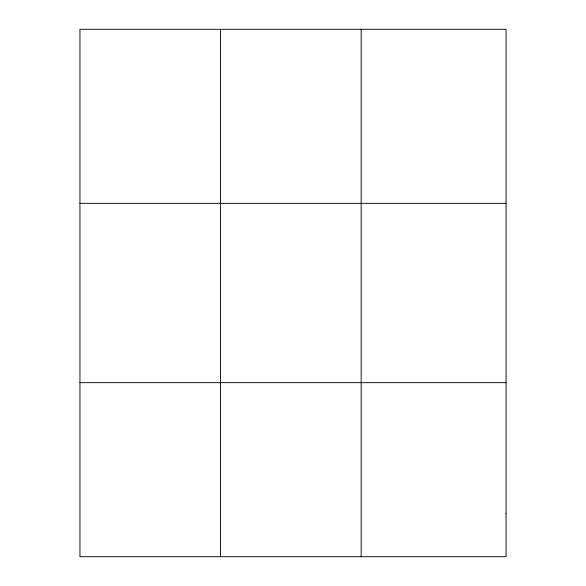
<?xml version="1.0" encoding="UTF-8"?>
<svg xmlns="http://www.w3.org/2000/svg" width="586" height="586" viewBox="0 0 586 586"><rect width="100%" height="100%" fill="white"/><g stroke="black" fill="none" stroke-linecap="round" stroke-linejoin="round"><path stroke-width="0.88" d="M220.563 29.3L220.563 556.7M361.174 29.3L361.174 556.7M79.952 203.342L506.048 203.342M79.952 382.658L506.048 382.658M506.048 513.19L506.048 556.7L79.952 556.7L79.952 29.3L506.048 29.3L506.048 513.19"/></g></svg>
